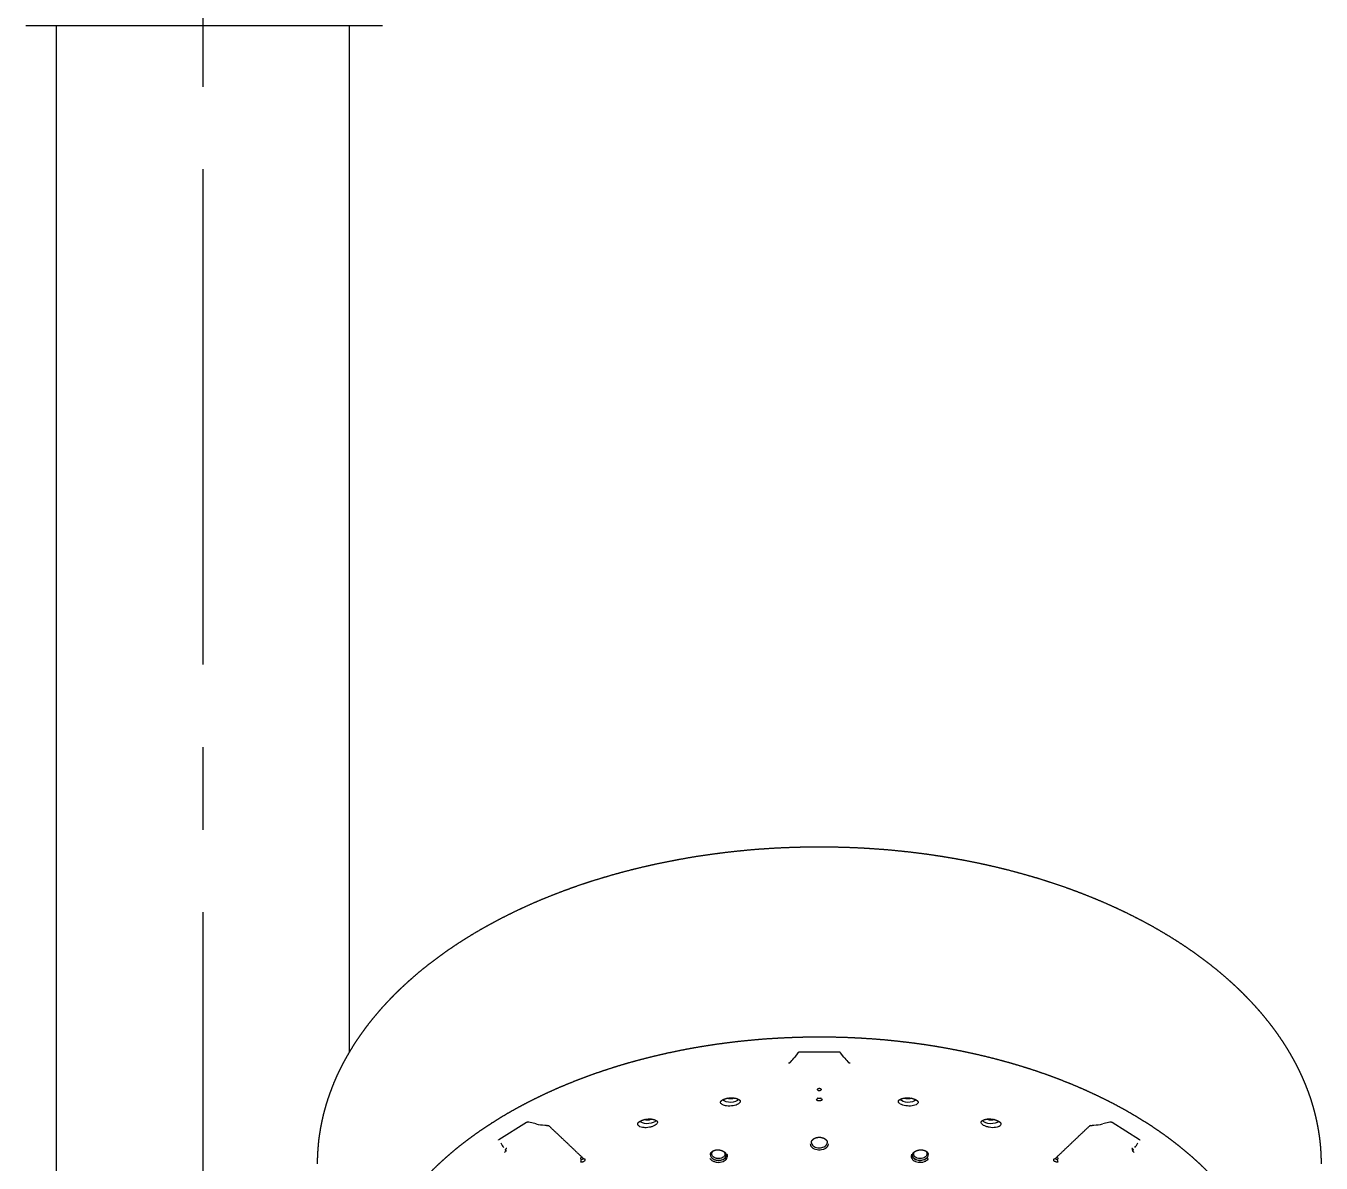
# Model space of a CAD drawing. Header units: millimetres. Extents: x 12827 to 13247, y 6457 to 7051.
# Drawn here: x 12946.35 to 12965.96, y 6718.01 to 6735.22 of the extents above; entities that cross this region are included whole.
import ezdxf

# ---------------------------------------------------------------- set-up
doc = ezdxf.new("R2010")
doc.units = ezdxf.units.MM
doc.header["$LTSCALE"] = 10
doc.linetypes.add('CENTER2', pattern=[1.125, 0.75, -0.125, 0.125, -0.125])
for name, color, linetype in [('CENTER', 1, 'CENTER2'), ('DWG', 7, 'Continuous'), ('W', 7, 'Continuous')]:
    doc.layers.add(name, color=color, linetype=linetype)

# ---------------------------------------------------------------- blocks, each defined once
blk = doc.blocks.new('A$C79601A18')
at = {"layer": 'W'}
for p, q in [((41.464, 81.821), (41.464, 81.821)), ((41.595, 81.975), (41.546, 81.911)), ((42.212, 81.985), (41.624, 81.985)), ((42.29, 81.911), (42.241, 81.975)), ((42.372, 81.821), (42.372, 81.821)), ((37.482, 80.919), (37.066, 80.66)), ((37.627, 80.9), (37.519, 80.924)), ((46.317, 80.924), (46.21, 80.9)), ((46.77, 80.66), (46.355, 80.919)), ((38.352, 80.369), (38.352, 80.369)), ((45.485, 80.369), (45.484, 80.369))]:
    blk.add_line(p, q, dxfattribs=at)
for centre, radius, start, end in [((41.039, 82.292), 0.634, 314.7383, 323.0948), ((42.797, 82.292), 0.634, 216.9052, 225.2617), ((37.822, 81.773), 0.895, 257.3862, 265.9634), ((46.014, 81.773), 0.895, 274.0366, 282.6138), ((40.332, 80.434), 0.0648, 178.316, 217.282), ((40.458, 80.427), 0.0493, 359.2994, 24.7039), ((43.378, 80.427), 0.0492, 155.298, 180.7077), ((43.504, 80.434), 0.0644, 322.5709, 1.8265), ((38.315, 80.415), 0.0194, 263.9463, 292.2718), ((45.521, 80.415), 0.0194, 247.7349, 276.0247)]:
    blk.add_arc(centre, radius, start, end, dxfattribs=at)
at = {"layer": 'W', "extrusion": (0, 0, -1)}
for centre, major_axis, ratio, start_param, end_param in [((41.45, 81.835), (-0.014, 0.0143), 0.808995, 3.141593, 4.003789), ((42.386, 81.835), (0.014, 0.0143), 0.808995, 2.279396, 3.141593), ((41.909, 81.42), (0.0157, 0.0124), 0.844244, 3.659937, 5.300659), ((41.928, 81.42), (-0.0157, 0.0124), 0.844244, 0.982526, 2.623248), ((40.572, 81.319), (-0.15, 0), 0.62163, 3.69999, 5.642134), ((40.572, 81.319), (0.0674, 0), 0.62163, 0.682998, 2.343336), ((41.871, 81.286), (0.0157, 0.0124), 0.844479, 0.518739, 2.158007), ((41.965, 81.286), (-0.0157, 0.0124), 0.844479, 4.125178, 5.764446), ((43.265, 81.319), (-0.15, 0), 0.62163, 3.782349, 5.724873), ((43.265, 81.319), (0.0674, 0), 0.62163, 0.79805, 2.457917), ((37.807, 80.897), (0.0014, 0.02), 0.372133, 2.591538, 3.141593), ((39.317, 80.996), (-0.15, 0), 0.62163, 5.497787, 5.616648), ((39.317, 80.996), (-0.15, 0), 0.62163, 3.650444, 5.497787), ((39.317, 80.996), (0.0674, 0), 0.62163, 0.557013, 2.357502), ((44.519, 80.996), (-0.15, 0), 0.62163, 3.807907, 5.773833), ((44.519, 80.996), (0.0674, 0), 0.62163, 0.784348, 2.585068), ((46.03, 80.897), (-0.0014, 0.02), 0.372133, 3.141593, 3.691648), ((37.145, 80.486), (0.0159, 0.0121), 0.837918, 0.504661, 1.973041), ((37.183, 80.513), (0.0159, 0.0121), 0.838184, 3.646668, 5.116053), ((46.649, 80.511), (-0.0023, 0.0199), 0.450694, 0.596648, 2.224113), ((46.654, 80.513), (-0.0159, 0.0121), 0.838184, 1.167133, 2.636517), ((46.691, 80.486), (-0.0159, 0.0121), 0.837918, 4.310144, 5.778524), ((38.299, 80.342), (0.0024, 0.0199), 0.448702, 0.916015, 2.555284), ((38.316, 80.378), (0.0024, 0.0199), 0.448428, 4.057407, 5.698129), ((38.365, 80.383), (0.0138, 0.0145), 0.816945, 2.118564, 3.141593), ((45.471, 80.383), (-0.0138, 0.0145), 0.816945, 3.141593, 4.164622), ((45.52, 80.378), (-0.0024, 0.0199), 0.448428, 0.585056, 2.225778), ((45.537, 80.342), (-0.0024, 0.0199), 0.448702, 3.727901, 5.36717)]:
    blk.add_ellipse(centre, major_axis=major_axis, ratio=ratio, start_param=start_param, end_param=end_param, dxfattribs=at)
at = {"layer": 'W'}
for points, degree, knots in [([(34.318, 80.296), (34.319, 80.371), (34.322, 80.447), (34.327, 80.522), (34.333, 80.598), (34.341, 80.673), (34.352, 80.749), (34.364, 80.824), (34.378, 80.899), (34.394, 80.974), (34.411, 81.048), (34.431, 81.122), (34.452, 81.197), (34.475, 81.27), (34.5, 81.344), (34.527, 81.417), (34.555, 81.49), (34.585, 81.563), (34.617, 81.635), (34.651, 81.707), (34.687, 81.778), (34.725, 81.851), (34.765, 81.923), (34.807, 81.995), (34.85, 82.066), (34.895, 82.137), (34.942, 82.207), (34.991, 82.277), (35.041, 82.346), (35.093, 82.415), (35.147, 82.483), (35.203, 82.55), (35.26, 82.617), (35.318, 82.683), (35.379, 82.749), (35.441, 82.814), (35.504, 82.878), (35.569, 82.941), (35.636, 83.004), (35.704, 83.066), (35.774, 83.127), (35.846, 83.19), (35.921, 83.251), (35.997, 83.311), (36.074, 83.371), (36.153, 83.43), (36.233, 83.488), (36.315, 83.545), (36.398, 83.601), (36.483, 83.657), (36.569, 83.711), (36.656, 83.765), (36.745, 83.818), (36.835, 83.87), (36.926, 83.92), (37.019, 83.97), (37.112, 84.019), (37.207, 84.067), (37.303, 84.114), (37.401, 84.16), (37.499, 84.205), (37.599, 84.25), (37.7, 84.293), (37.802, 84.335), (37.906, 84.376), (38.01, 84.416), (38.115, 84.455), (38.221, 84.493), (38.328, 84.53), (38.436, 84.565), (38.545, 84.6), (38.655, 84.633), (38.766, 84.666), (38.877, 84.697), (38.989, 84.727), (39.102, 84.756), (39.216, 84.784), (39.33, 84.81), (39.445, 84.836), (39.561, 84.86), (39.677, 84.883), (39.793, 84.905), (39.911, 84.926), (40.028, 84.946), (40.146, 84.964), (40.265, 84.981), (40.384, 84.997), (40.503, 85.012), (40.623, 85.026), (40.743, 85.038), (40.864, 85.05), (40.984, 85.06), (41.105, 85.068), (41.226, 85.076), (41.348, 85.082), (41.469, 85.087), (41.591, 85.091), (41.712, 85.094), (41.834, 85.095), (41.956, 85.096), (42.077, 85.095), (42.199, 85.092), (42.32, 85.089), (42.442, 85.084), (42.563, 85.079), (42.684, 85.071), (42.805, 85.063), (42.926, 85.054), (43.046, 85.043), (43.166, 85.031), (43.286, 85.018), (43.406, 85.003), (43.525, 84.988), (43.643, 84.971), (43.762, 84.953), (43.879, 84.934), (43.997, 84.914), (44.113, 84.892), (44.23, 84.87), (44.345, 84.846), (44.46, 84.821), (44.575, 84.795), (44.688, 84.767), (44.802, 84.739), (44.914, 84.709), (45.026, 84.678), (45.136, 84.647), (45.246, 84.614), (45.355, 84.579), (45.464, 84.544), (45.571, 84.508), (45.678, 84.471), (45.783, 84.432), (45.888, 84.393), (45.991, 84.352), (46.094, 84.31), (46.195, 84.268), (46.295, 84.224), (46.395, 84.179), (46.493, 84.133), (46.59, 84.087), (46.685, 84.039), (46.78, 83.99), (46.873, 83.94), (46.966, 83.89), (47.056, 83.838), (47.146, 83.785), (47.234, 83.732), (47.321, 83.678), (47.407, 83.622), (47.491, 83.566), (47.573, 83.509), (47.655, 83.451), (47.734, 83.392), (47.813, 83.332), (47.889, 83.272), (47.965, 83.211), (48.038, 83.149), (48.11, 83.086), (48.181, 83.022), (48.25, 82.958), (48.317, 82.893), (48.382, 82.827), (48.446, 82.761), (48.508, 82.694), (48.568, 82.627), (48.627, 82.559), (48.683, 82.49), (48.739, 82.42), (48.792, 82.35), (48.844, 82.279), (48.893, 82.208), (48.942, 82.136), (48.988, 82.064), (49.032, 81.991), (49.075, 81.917), (49.115, 81.844), (49.154, 81.769), (49.191, 81.694), (49.226, 81.619), (49.259, 81.543), (49.284, 81.482), (49.308, 81.421), (49.331, 81.36), (49.352, 81.299), (49.372, 81.237), (49.391, 81.175), (49.408, 81.113), (49.424, 81.051), (49.439, 80.989), (49.453, 80.926), (49.465, 80.863), (49.476, 80.801), (49.486, 80.738), (49.495, 80.675), (49.502, 80.612), (49.508, 80.549), (49.512, 80.485), (49.516, 80.422), (49.517, 80.359), (49.518, 80.296)], 1, [6.283185, 6.283185, 6.298552, 6.313919, 6.329285, 6.344652, 6.360019, 6.375385, 6.390752, 6.406119, 6.421486, 6.436852, 6.452219, 6.467586, 6.482952, 6.498319, 6.513686, 6.529052, 6.544419, 6.559786, 6.575153, 6.590519, 6.606258, 6.621997, 6.637736, 6.653475, 6.669214, 6.684952, 6.700691, 6.71643, 6.732169, 6.747908, 6.763647, 6.779386, 6.795125, 6.810863, 6.826602, 6.842341, 6.85808, 6.873819, 6.889558, 6.905297, 6.921421, 6.937546, 6.95367, 6.969795, 6.985919, 7.002044, 7.018168, 7.034293, 7.050417, 7.066542, 7.082666, 7.098791, 7.114915, 7.13104, 7.147164, 7.163289, 7.179413, 7.195538, 7.211662, 7.227787, 7.24398, 7.260173, 7.276367, 7.29256, 7.308754, 7.324947, 7.34114, 7.357334, 7.373527, 7.38972, 7.405914, 7.422107, 7.4383, 7.454494, 7.470687, 7.48688, 7.503074, 7.519267, 7.53546, 7.551654, 7.567827, 7.584001, 7.600175, 7.616349, 7.632523, 7.648696, 7.66487, 7.681044, 7.697218, 7.713392, 7.729565, 7.745739, 7.761913, 7.778087, 7.79426, 7.810434, 7.826608, 7.842782, 7.858956, 7.875129, 7.891293, 7.907456, 7.92362, 7.939783, 7.955946, 7.97211, 7.988273, 8.004436, 8.0206, 8.036763, 8.052927, 8.06909, 8.085253, 8.101417, 8.11758, 8.133744, 8.149907, 8.16607, 8.182234, 8.198397, 8.214574, 8.23075, 8.246927, 8.263104, 8.27928, 8.295457, 8.311633, 8.32781, 8.343987, 8.360163, 8.37634, 8.392516, 8.408693, 8.424869, 8.441046, 8.457223, 8.473399, 8.489576, 8.505752, 8.521929, 8.538122, 8.554316, 8.570509, 8.586702, 8.602896, 8.619089, 8.635282, 8.651476, 8.667669, 8.683862, 8.700056, 8.716249, 8.732442, 8.748636, 8.764829, 8.781022, 8.797216, 8.813409, 8.829602, 8.845796, 8.861891, 8.877986, 8.894082, 8.910177, 8.926272, 8.942368, 8.958463, 8.974558, 8.990654, 9.006749, 9.022844, 9.03894, 9.055035, 9.07113, 9.087226, 9.103321, 9.119416, 9.135512, 9.151607, 9.167702, 9.180556, 9.19341, 9.206264, 9.219117, 9.231971, 9.244825, 9.257679, 9.270533, 9.283386, 9.29624, 9.309094, 9.321948, 9.334801, 9.347655, 9.360509, 9.373363, 9.386217, 9.39907, 9.411924, 9.424778, 9.424778]), ([(35.018, 77.944), (35.019, 78.013), (35.022, 78.081), (35.026, 78.15), (35.032, 78.219), (35.04, 78.287), (35.05, 78.355), (35.062, 78.424), (35.075, 78.492), (35.09, 78.56), (35.107, 78.628), (35.126, 78.695), (35.146, 78.763), (35.168, 78.83), (35.192, 78.897), (35.218, 78.964), (35.245, 79.031), (35.274, 79.097), (35.305, 79.163), (35.338, 79.229), (35.372, 79.295), (35.408, 79.359), (35.445, 79.424), (35.485, 79.488), (35.525, 79.551), (35.568, 79.614), (35.612, 79.677), (35.657, 79.74), (35.705, 79.801), (35.754, 79.863), (35.804, 79.924), (35.856, 79.984), (35.91, 80.044), (35.965, 80.104), (36.022, 80.163), (36.08, 80.221), (36.14, 80.279), (36.201, 80.336), (36.264, 80.392), (36.328, 80.448), (36.394, 80.504), (36.46, 80.558), (36.529, 80.612), (36.598, 80.665), (36.669, 80.717), (36.741, 80.769), (36.815, 80.819), (36.89, 80.87), (36.966, 80.919), (37.043, 80.968), (37.122, 81.016), (37.202, 81.063), (37.283, 81.109), (37.365, 81.155), (37.449, 81.199), (37.533, 81.243), (37.619, 81.286), (37.706, 81.328), (37.794, 81.37), (37.883, 81.41), (37.973, 81.45), (38.064, 81.488), (38.156, 81.526), (38.249, 81.563), (38.343, 81.599), (38.437, 81.634), (38.533, 81.668), (38.63, 81.701), (38.727, 81.733), (38.825, 81.764), (38.924, 81.795), (39.024, 81.824), (39.125, 81.852), (39.226, 81.879), (39.328, 81.905), (39.43, 81.93), (39.534, 81.955), (39.637, 81.978), (39.742, 82), (39.847, 82.021), (39.952, 82.041), (40.058, 82.06), (40.165, 82.078), (40.272, 82.095), (40.379, 82.111), (40.487, 82.125), (40.595, 82.139), (40.704, 82.152), (40.812, 82.163), (40.922, 82.173), (41.031, 82.183), (41.14, 82.191), (41.25, 82.198), (41.36, 82.204), (41.47, 82.209), (41.58, 82.213), (41.691, 82.216), (41.801, 82.218), (41.911, 82.218), (42.022, 82.218), (42.132, 82.216), (42.243, 82.214), (42.353, 82.21), (42.463, 82.205), (42.573, 82.199), (42.683, 82.192), (42.792, 82.184), (42.902, 82.175), (43.011, 82.164), (43.12, 82.153), (43.228, 82.14), (43.336, 82.127), (43.444, 82.112), (43.552, 82.097), (43.659, 82.08), (43.765, 82.062), (43.871, 82.043), (43.977, 82.023), (44.082, 82.002), (44.187, 81.98), (44.291, 81.957), (44.394, 81.933), (44.497, 81.908), (44.599, 81.882), (44.7, 81.855), (44.801, 81.827), (44.901, 81.798), (45, 81.768), (45.098, 81.737), (45.196, 81.705), (45.292, 81.672), (45.388, 81.638), (45.483, 81.603), (45.577, 81.567), (45.67, 81.53), (45.762, 81.493), (45.853, 81.454), (45.943, 81.415), (46.032, 81.374), (46.12, 81.333), (46.207, 81.291), (46.293, 81.248), (46.378, 81.205), (46.461, 81.16), (46.544, 81.115), (46.625, 81.068), (46.705, 81.021), (46.784, 80.973), (46.861, 80.925), (46.938, 80.876), (47.013, 80.826), (47.086, 80.775), (47.159, 80.723), (47.23, 80.671), (47.299, 80.618), (47.367, 80.565), (47.434, 80.51), (47.5, 80.455), (47.564, 80.4), (47.626, 80.344), (47.688, 80.287), (47.747, 80.23), (47.805, 80.172), (47.862, 80.113), (47.917, 80.054), (47.971, 79.995), (48.023, 79.935), (48.074, 79.874), (48.123, 79.813), (48.17, 79.751), (48.216, 79.689), (48.26, 79.627), (48.303, 79.564), (48.343, 79.501), (48.383, 79.437), (48.42, 79.373), (48.456, 79.309), (48.491, 79.244), (48.523, 79.179), (48.554, 79.114), (48.583, 79.048), (48.606, 78.994), (48.628, 78.94), (48.648, 78.886), (48.668, 78.831), (48.686, 78.776), (48.703, 78.721), (48.719, 78.666), (48.733, 78.611), (48.747, 78.556), (48.759, 78.501), (48.77, 78.445), (48.78, 78.39), (48.789, 78.334), (48.797, 78.279), (48.803, 78.223), (48.809, 78.167), (48.813, 78.112), (48.816, 78.056), (48.818, 78), (48.818, 77.944)], 1, [6.283185, 6.283185, 6.299334, 6.315483, 6.331633, 6.347782, 6.363931, 6.38008, 6.396229, 6.412378, 6.428527, 6.444676, 6.460825, 6.476974, 6.493123, 6.509272, 6.525421, 6.541571, 6.55772, 6.573869, 6.590018, 6.606167, 6.622217, 6.638267, 6.654317, 6.670367, 6.686417, 6.702467, 6.718517, 6.734567, 6.750617, 6.766667, 6.782716, 6.798766, 6.814816, 6.830866, 6.846916, 6.862966, 6.879016, 6.895066, 6.911116, 6.927166, 6.943135, 6.959103, 6.975071, 6.99104, 7.007008, 7.022977, 7.038945, 7.054914, 7.070882, 7.08685, 7.102819, 7.118787, 7.134756, 7.150724, 7.166693, 7.182661, 7.198629, 7.214598, 7.230566, 7.246535, 7.262493, 7.27845, 7.294408, 7.310366, 7.326324, 7.342282, 7.35824, 7.374198, 7.390156, 7.406113, 7.422071, 7.438029, 7.453987, 7.469945, 7.485903, 7.501861, 7.517818, 7.533776, 7.549734, 7.565692, 7.581655, 7.597617, 7.61358, 7.629543, 7.645505, 7.661468, 7.67743, 7.693393, 7.709356, 7.725318, 7.741281, 7.757244, 7.773206, 7.789169, 7.805131, 7.821094, 7.837057, 7.853019, 7.868982, 7.884945, 7.900909, 7.916874, 7.932839, 7.948803, 7.964768, 7.980733, 7.996698, 8.012662, 8.028627, 8.044592, 8.060557, 8.076521, 8.092486, 8.108451, 8.124415, 8.14038, 8.156345, 8.17231, 8.188274, 8.204239, 8.220201, 8.236162, 8.252124, 8.268086, 8.284048, 8.300009, 8.315971, 8.331933, 8.347894, 8.363856, 8.379818, 8.395779, 8.411741, 8.427703, 8.443664, 8.459626, 8.475588, 8.49155, 8.507511, 8.523473, 8.539431, 8.555388, 8.571346, 8.587303, 8.603261, 8.619219, 8.635176, 8.651134, 8.667091, 8.683049, 8.699007, 8.714964, 8.730922, 8.746879, 8.762837, 8.778795, 8.794752, 8.81071, 8.826667, 8.842625, 8.858602, 8.874578, 8.890554, 8.906531, 8.922507, 8.938484, 8.95446, 8.970437, 8.986413, 9.00239, 9.018366, 9.034343, 9.050319, 9.066295, 9.082272, 9.098248, 9.114225, 9.130201, 9.146178, 9.162154, 9.175285, 9.188417, 9.201548, 9.214679, 9.22781, 9.240941, 9.254073, 9.267204, 9.280335, 9.293466, 9.306597, 9.319728, 9.33286, 9.345991, 9.359122, 9.372253, 9.385384, 9.398516, 9.411647, 9.424778, 9.424778]), ([(41.89, 81.416), (41.891, 81.414), (41.893, 81.413), (41.895, 81.411), (41.897, 81.41), (41.9, 81.408), (41.903, 81.407), (41.906, 81.406), (41.909, 81.406), (41.912, 81.405), (41.915, 81.405), (41.919, 81.405), (41.922, 81.405), (41.925, 81.405), (41.928, 81.406), (41.931, 81.407), (41.934, 81.407), (41.937, 81.409), (41.939, 81.41), (41.942, 81.411), (41.944, 81.413), (41.945, 81.415), (41.946, 81.415), (41.946, 81.416), (41.946, 81.416)], 3, [0, 0, 0, 0, 0.138748, 0.138748, 0.138748, 0.278501, 0.278501, 0.278501, 0.416826, 0.416826, 0.416826, 0.552754, 0.552754, 0.552754, 0.687178, 0.687178, 0.687178, 0.821596, 0.821596, 0.821596, 0.957448, 0.957448, 0.957448, 1, 1, 1, 1]), ([(41.928, 81.438), (41.927, 81.438), (41.927, 81.438), (41.927, 81.438), (41.927, 81.437), (41.926, 81.437), (41.925, 81.437), (41.924, 81.436), (41.924, 81.436), (41.923, 81.436), (41.922, 81.436), (41.921, 81.435), (41.919, 81.435), (41.918, 81.435), (41.917, 81.435), (41.916, 81.435), (41.915, 81.435), (41.914, 81.436), (41.913, 81.436), (41.912, 81.436), (41.911, 81.437), (41.91, 81.437), (41.91, 81.437), (41.909, 81.438), (41.909, 81.438)], 3, [0, 0, 0, 0, 0.042937, 0.042937, 0.042937, 0.179525, 0.179525, 0.179525, 0.313876, 0.313876, 0.313876, 0.447601, 0.447601, 0.447601, 0.582618, 0.582618, 0.582618, 0.720355, 0.720355, 0.720355, 0.860269, 0.860269, 0.860269, 1, 1, 1, 1]), ([(40.721, 81.24), (40.721, 81.234), (40.719, 81.228), (40.714, 81.222), (40.709, 81.215), (40.702, 81.208), (40.692, 81.202), (40.682, 81.196), (40.67, 81.19), (40.656, 81.185), (40.643, 81.181), (40.627, 81.177), (40.612, 81.174), (40.596, 81.171), (40.579, 81.17), (40.562, 81.169), (40.546, 81.169), (40.529, 81.17), (40.514, 81.172), (40.503, 81.173), (40.493, 81.175), (40.484, 81.178), (40.47, 81.181), (40.458, 81.186), (40.448, 81.192), (40.438, 81.198), (40.431, 81.204), (40.427, 81.211), (40.423, 81.217), (40.421, 81.224), (40.422, 81.23)], 3, [0.2169986, 0.2169986, 0.2169986, 0.2169986, 0.2612426, 0.2612426, 0.2612426, 0.3140099, 0.3140099, 0.3140099, 0.3659341, 0.3659341, 0.3659341, 0.4178111, 0.4178111, 0.4178111, 0.4702253, 0.4702253, 0.4702253, 0.5226654, 0.5226654, 0.5226654, 0.558415, 0.558415, 0.558415, 0.6139647, 0.6139647, 0.6139647, 0.6694625, 0.6694625, 0.6694625, 0.7165812, 0.7165812, 0.7165812, 0.7165812]), ([(40.423, 81.23), (40.424, 81.234), (40.425, 81.239), (40.429, 81.244), (40.432, 81.248), (40.436, 81.252), (40.44, 81.255), (40.445, 81.259), (40.451, 81.263), (40.458, 81.267), (40.465, 81.27), (40.473, 81.274), (40.482, 81.277), (40.491, 81.28), (40.501, 81.283), (40.51, 81.286), (40.519, 81.288), (40.529, 81.29), (40.539, 81.291), (40.548, 81.292), (40.56, 81.293), (40.572, 81.294), (40.583, 81.294), (40.595, 81.294), (40.607, 81.294), (40.619, 81.293), (40.631, 81.291), (40.642, 81.29), (40.651, 81.288), (40.659, 81.286), (40.667, 81.284), (40.674, 81.281), (40.681, 81.279), (40.688, 81.275), (40.695, 81.272), (40.7, 81.268), (40.705, 81.265), (40.709, 81.261), (40.713, 81.257), (40.716, 81.254), (40.718, 81.25), (40.719, 81.247), (40.72, 81.243), (40.72, 81.24)], 1, [0, 0, 0.087424, 0.174847, 0.262271, 0.314421, 0.366571, 0.418721, 0.47021, 0.5217, 0.573189, 0.624679, 0.681731, 0.738783, 0.795835, 0.852887, 0.902302, 0.951717, 1.001132, 1.050547, 1.099963, 1.158578, 1.217194, 1.275809, 1.334425, 1.396938, 1.459452, 1.521966, 1.58448, 1.634086, 1.683692, 1.733298, 1.782905, 1.832511, 1.888886, 1.945261, 2.001636, 2.058011, 2.117535, 2.17706, 2.236585, 2.296109, 2.363456, 2.430802, 2.498149, 2.498149]), ([(41.871, 81.268), (41.873, 81.266), (41.876, 81.263), (41.879, 81.261), (41.883, 81.259), (41.887, 81.258), (41.892, 81.256), (41.897, 81.255), (41.902, 81.254), (41.908, 81.254), (41.913, 81.253), (41.919, 81.253), (41.925, 81.253), (41.93, 81.254), (41.935, 81.254), (41.94, 81.255), (41.945, 81.257), (41.95, 81.258), (41.954, 81.26), (41.957, 81.262), (41.961, 81.264), (41.963, 81.266), (41.964, 81.267), (41.965, 81.267), (41.965, 81.268)], 3, [0, 0, 0, 0, 0.13985, 0.13985, 0.13985, 0.279812, 0.279812, 0.279812, 0.417513, 0.417513, 0.417513, 0.55242, 0.55242, 0.55242, 0.686028, 0.686028, 0.686028, 0.820334, 0.820334, 0.820334, 0.956988, 0.956988, 0.956988, 1, 1, 1, 1]), ([(41.946, 81.29), (41.946, 81.29), (41.946, 81.29), (41.945, 81.289), (41.944, 81.288), (41.942, 81.287), (41.939, 81.286), (41.937, 81.286), (41.934, 81.285), (41.931, 81.285), (41.928, 81.284), (41.925, 81.284), (41.922, 81.284), (41.919, 81.283), (41.915, 81.283), (41.912, 81.284), (41.909, 81.284), (41.905, 81.284), (41.903, 81.285), (41.9, 81.286), (41.897, 81.286), (41.895, 81.287), (41.893, 81.288), (41.891, 81.289), (41.89, 81.29)], 3, [0, 0, 0, 0, 0.043761, 0.043761, 0.043761, 0.181862, 0.181862, 0.181862, 0.316052, 0.316052, 0.316052, 0.448285, 0.448285, 0.448285, 0.581388, 0.581388, 0.581388, 0.717934, 0.717934, 0.717934, 0.858229, 0.858229, 0.858229, 1, 1, 1, 1]), ([(43.415, 81.23), (43.415, 81.226), (43.414, 81.222), (43.413, 81.218), (43.41, 81.21), (43.405, 81.203), (43.396, 81.197), (43.388, 81.191), (43.378, 81.186), (43.365, 81.182), (43.353, 81.177), (43.339, 81.174), (43.324, 81.172), (43.309, 81.17), (43.292, 81.169), (43.276, 81.169), (43.26, 81.17), (43.243, 81.171), (43.227, 81.174), (43.211, 81.176), (43.195, 81.18), (43.182, 81.185), (43.168, 81.189), (43.155, 81.195), (43.145, 81.201), (43.139, 81.206), (43.133, 81.21), (43.128, 81.215), (43.121, 81.222), (43.117, 81.23), (43.115, 81.237), (43.115, 81.238), (43.115, 81.239), (43.115, 81.24)], 3, [0.1220303, 0.1220303, 0.1220303, 0.1220303, 0.1520651, 0.1520651, 0.1520651, 0.2072161, 0.2072161, 0.2072161, 0.2612426, 0.2612426, 0.2612426, 0.3140099, 0.3140099, 0.3140099, 0.3659341, 0.3659341, 0.3659341, 0.4178111, 0.4178111, 0.4178111, 0.4702253, 0.4702253, 0.4702253, 0.5226654, 0.5226654, 0.5226654, 0.558415, 0.558415, 0.558415, 0.6139647, 0.6139647, 0.6139647, 0.6210661, 0.6210661, 0.6210661, 0.6210661]), ([(43.116, 81.24), (43.117, 81.244), (43.118, 81.249), (43.121, 81.254), (43.124, 81.258), (43.128, 81.262), (43.133, 81.266), (43.138, 81.27), (43.143, 81.273), (43.15, 81.276), (43.157, 81.279), (43.164, 81.282), (43.171, 81.284), (43.179, 81.286), (43.186, 81.288), (43.194, 81.29), (43.203, 81.291), (43.213, 81.292), (43.224, 81.293), (43.235, 81.294), (43.246, 81.294), (43.257, 81.294), (43.267, 81.294), (43.277, 81.293), (43.287, 81.292), (43.297, 81.291), (43.307, 81.29), (43.316, 81.288), (43.325, 81.286), (43.334, 81.284), (43.343, 81.281), (43.353, 81.278), (43.362, 81.274), (43.371, 81.27), (43.379, 81.266), (43.385, 81.263), (43.391, 81.259), (43.396, 81.256), (43.4, 81.252), (43.404, 81.249), (43.407, 81.245), (43.409, 81.242), (43.411, 81.238), (43.412, 81.236), (43.413, 81.233), (43.413, 81.23)], 1, [0, 0, 0.087986, 0.175973, 0.263959, 0.329128, 0.394297, 0.459466, 0.513805, 0.568145, 0.622484, 0.676824, 0.731163, 0.777531, 0.823899, 0.870268, 0.916636, 0.963004, 1.019751, 1.076498, 1.133245, 1.189992, 1.240761, 1.29153, 1.3423, 1.393069, 1.443838, 1.492934, 1.54203, 1.591127, 1.640223, 1.689319, 1.74876, 1.808201, 1.867642, 1.927084, 1.975798, 2.024512, 2.073226, 2.12194, 2.170654, 2.224122, 2.27759, 2.331058, 2.384526, 2.442254, 2.499982, 2.499982]), ([(37.805, 80.877), (37.81, 80.877), (37.814, 80.876), (37.817, 80.875), (37.819, 80.874), (37.821, 80.873), (37.821, 80.873), (37.821, 80.873)], 1, [0.000002, 0.000002, 0.0267245, 0.0534491, 0.0787302, 0.1040113, 0.1265107, 0.14901, 0.1581528, 0.1581528]), ([(39.167, 80.9), (39.168, 80.904), (39.169, 80.909), (39.173, 80.914), (39.176, 80.918), (39.179, 80.922), (39.184, 80.927), (39.189, 80.931), (39.195, 80.935), (39.202, 80.94), (39.209, 80.944), (39.217, 80.948), (39.226, 80.952), (39.234, 80.955), (39.242, 80.958), (39.251, 80.961), (39.259, 80.964), (39.268, 80.966), (39.279, 80.968), (39.291, 80.97), (39.302, 80.972), (39.314, 80.973), (39.324, 80.974), (39.334, 80.975), (39.344, 80.975), (39.354, 80.975), (39.363, 80.974), (39.372, 80.974), (39.381, 80.973), (39.39, 80.971), (39.398, 80.97), (39.406, 80.968), (39.415, 80.966), (39.423, 80.963), (39.431, 80.96), (39.437, 80.956), (39.444, 80.953), (39.45, 80.949), (39.455, 80.945), (39.459, 80.941), (39.461, 80.938), (39.463, 80.935), (39.465, 80.932), (39.466, 80.929), (39.466, 80.927), (39.466, 80.924)], 1, [0, 0, 0.07849, 0.15698, 0.23547, 0.288603, 0.341736, 0.394869, 0.448002, 0.501135, 0.557177, 0.61322, 0.669262, 0.725305, 0.772911, 0.820517, 0.868123, 0.915729, 0.963335, 1.021268, 1.079201, 1.137134, 1.195067, 1.245554, 1.296041, 1.346529, 1.397016, 1.447503, 1.496257, 1.545011, 1.593766, 1.64252, 1.691274, 1.749593, 1.807911, 1.86623, 1.924548, 1.987442, 2.050336, 2.11323, 2.176123, 2.228866, 2.281608, 2.33435, 2.387092, 2.439834, 2.490065, 2.490065]), ([(39.467, 80.924), (39.467, 80.924), (39.467, 80.923), (39.467, 80.923), (39.466, 80.915), (39.462, 80.908), (39.456, 80.9), (39.45, 80.893), (39.441, 80.885), (39.431, 80.879), (39.42, 80.872), (39.407, 80.866), (39.393, 80.86), (39.379, 80.855), (39.363, 80.851), (39.346, 80.848), (39.33, 80.845), (39.313, 80.843), (39.297, 80.842), (39.286, 80.842), (39.275, 80.842), (39.264, 80.843), (39.248, 80.844), (39.233, 80.847), (39.22, 80.851), (39.207, 80.855), (39.195, 80.86), (39.187, 80.866), (39.178, 80.872), (39.172, 80.879), (39.169, 80.886), (39.167, 80.89), (39.167, 80.895), (39.167, 80.9)], 3, [0.2577901, 0.2577901, 0.2577901, 0.2577901, 0.2612426, 0.2612426, 0.2612426, 0.3140099, 0.3140099, 0.3140099, 0.3659341, 0.3659341, 0.3659341, 0.4178111, 0.4178111, 0.4178111, 0.4702253, 0.4702253, 0.4702253, 0.5226654, 0.5226654, 0.5226654, 0.558415, 0.558415, 0.558415, 0.6139647, 0.6139647, 0.6139647, 0.6694625, 0.6694625, 0.6694625, 0.7241526, 0.7241526, 0.7241526, 0.757988, 0.757988, 0.757988, 0.757988]), ([(44.37, 80.924), (44.37, 80.928), (44.372, 80.932), (44.374, 80.937), (44.377, 80.94), (44.381, 80.944), (44.385, 80.948), (44.39, 80.951), (44.396, 80.955), (44.402, 80.958), (44.408, 80.961), (44.416, 80.964), (44.423, 80.966), (44.431, 80.968), (44.439, 80.97), (44.448, 80.972), (44.457, 80.973), (44.466, 80.974), (44.475, 80.975), (44.484, 80.975), (44.493, 80.975), (44.503, 80.975), (44.514, 80.974), (44.526, 80.973), (44.538, 80.972), (44.549, 80.97), (44.559, 80.968), (44.569, 80.966), (44.579, 80.963), (44.588, 80.96), (44.597, 80.957), (44.607, 80.954), (44.616, 80.949), (44.625, 80.945), (44.633, 80.941), (44.641, 80.936), (44.647, 80.931), (44.653, 80.926), (44.658, 80.922), (44.661, 80.918), (44.664, 80.914), (44.666, 80.911), (44.667, 80.908), (44.668, 80.905), (44.669, 80.903), (44.669, 80.9)], 1, [0, 0, 0.082335, 0.16467, 0.247005, 0.307117, 0.36723, 0.427342, 0.482043, 0.536744, 0.591445, 0.646147, 0.700848, 0.752688, 0.804528, 0.856368, 0.908209, 0.960049, 1.007506, 1.054962, 1.102419, 1.149875, 1.197332, 1.25605, 1.314768, 1.373487, 1.432205, 1.483426, 1.534647, 1.585868, 1.637088, 1.688309, 1.747742, 1.807175, 1.866608, 1.926041, 1.984873, 2.043705, 2.102537, 2.161369, 2.207649, 2.253928, 2.300208, 2.346488, 2.392768, 2.442554, 2.492339, 2.492339]), ([(44.669, 80.9), (44.67, 80.898), (44.669, 80.896), (44.669, 80.893), (44.669, 80.893), (44.669, 80.893), (44.669, 80.893), (44.668, 80.885), (44.663, 80.878), (44.656, 80.871), (44.65, 80.865), (44.64, 80.859), (44.628, 80.855), (44.617, 80.85), (44.603, 80.847), (44.588, 80.845), (44.573, 80.843), (44.557, 80.842), (44.541, 80.842), (44.525, 80.843), (44.508, 80.845), (44.492, 80.848), (44.476, 80.85), (44.46, 80.855), (44.445, 80.86), (44.431, 80.865), (44.418, 80.871), (44.407, 80.878), (44.396, 80.884), (44.387, 80.892), (44.381, 80.899), (44.376, 80.905), (44.373, 80.91), (44.371, 80.915), (44.37, 80.918), (44.37, 80.921), (44.37, 80.924)], 3, [0.079971, 0.079971, 0.079971, 0.079971, 0.0961094, 0.0961094, 0.0961094, 0.0964277, 0.0964277, 0.0964277, 0.1520651, 0.1520651, 0.1520651, 0.2072161, 0.2072161, 0.2072161, 0.2612426, 0.2612426, 0.2612426, 0.3140099, 0.3140099, 0.3140099, 0.3659341, 0.3659341, 0.3659341, 0.4178111, 0.4178111, 0.4178111, 0.4702253, 0.4702253, 0.4702253, 0.5226654, 0.5226654, 0.5226654, 0.558415, 0.558415, 0.558415, 0.5797065, 0.5797065, 0.5797065, 0.5797065]), ([(46.015, 80.873), (46.015, 80.873), (46.016, 80.873), (46.017, 80.874), (46.019, 80.875), (46.022, 80.876), (46.025, 80.876), (46.028, 80.877), (46.031, 80.877)], 1, [0.0001795, 0.0001795, 0.0200164, 0.0398534, 0.0588045, 0.0777557, 0.0988476, 0.1199396, 0.1392669, 0.1585942, 0.1585942]), ([(37.066, 80.66), (37.064, 80.659), (37.063, 80.658), (37.062, 80.658), (37.062, 80.657), (37.061, 80.656), (37.061, 80.656), (37.061, 80.655), (37.061, 80.655)], 1, [5.4977871, 5.4977871, 5.576327, 5.6548668, 5.7334066, 5.8119464, 5.8904862, 5.969026, 6.1261057, 6.1617873, 6.1617873]), ([(41.798, 80.62), (41.799, 80.626), (41.8, 80.633), (41.803, 80.64), (41.806, 80.646), (41.811, 80.652), (41.816, 80.658), (41.822, 80.664), (41.828, 80.67), (41.835, 80.675), (41.843, 80.679), (41.851, 80.683), (41.859, 80.687), (41.868, 80.69), (41.877, 80.693), (41.887, 80.695), (41.897, 80.697), (41.906, 80.697), (41.916, 80.698), (41.925, 80.698), (41.935, 80.697), (41.944, 80.696), (41.952, 80.694), (41.96, 80.692), (41.969, 80.69), (41.977, 80.687), (41.985, 80.684), (41.992, 80.68), (41.999, 80.676), (42.006, 80.671), (42.012, 80.666), (42.018, 80.661), (42.023, 80.655), (42.028, 80.65), (42.031, 80.644), (42.034, 80.638), (42.036, 80.632), (42.038, 80.626), (42.038, 80.62)], 1, [0, 0, 0.058294, 0.116589, 0.174883, 0.233178, 0.287893, 0.342609, 0.397324, 0.452039, 0.502733, 0.553426, 0.604119, 0.654813, 0.705534, 0.756255, 0.806976, 0.857698, 0.905147, 0.952596, 1.000045, 1.047494, 1.09184, 1.136186, 1.180532, 1.224879, 1.271614, 1.31835, 1.365086, 1.411822, 1.46199, 1.512159, 1.562328, 1.612497, 1.663407, 1.714318, 1.765229, 1.81614, 1.872862, 1.929585, 1.929585]), ([(46.776, 80.655), (46.776, 80.655), (46.775, 80.656), (46.775, 80.657), (46.774, 80.658), (46.773, 80.658), (46.772, 80.659), (46.77, 80.66)], 1, [3.2629907, 3.2629907, 3.2986723, 3.4557519, 3.6128316, 3.6913714, 3.7699112, 3.848451, 3.9269908, 3.9269908]), ([(37.164, 80.509), (37.165, 80.507), (37.167, 80.506), (37.169, 80.504), (37.171, 80.503), (37.174, 80.501), (37.177, 80.501), (37.177, 80.5), (37.178, 80.5), (37.179, 80.5)], 3, [0, 0, 0, 0, 0.437072, 0.437072, 0.437072, 0.873068, 0.873068, 0.873068, 1, 1, 1, 1]), ([(37.179, 80.486), (37.178, 80.486), (37.177, 80.486), (37.177, 80.486), (37.174, 80.486), (37.171, 80.486), (37.169, 80.487), (37.167, 80.488), (37.165, 80.489), (37.164, 80.49)], 3, [0, 0, 0, 0, 0.127259, 0.127259, 0.127259, 0.564367, 0.564367, 0.564367, 1, 1, 1, 1]), ([(37.185, 80.528), (37.184, 80.528), (37.184, 80.528), (37.184, 80.528), (37.183, 80.528), (37.182, 80.529), (37.181, 80.529), (37.18, 80.529), (37.18, 80.53), (37.179, 80.53)], 3, [0, 0, 0, 0, 0.126994, 0.126994, 0.126994, 0.56339, 0.56339, 0.56339, 1, 1, 1, 1]), ([(40.262, 80.375), (40.264, 80.373), (40.266, 80.37), (40.268, 80.368), (40.276, 80.358), (40.287, 80.35), (40.299, 80.342), (40.311, 80.335), (40.325, 80.329), (40.34, 80.325), (40.35, 80.322), (40.36, 80.32), (40.369, 80.319), (40.385, 80.317), (40.401, 80.317), (40.416, 80.319), (40.431, 80.321), (40.446, 80.325), (40.46, 80.33), (40.473, 80.335), (40.485, 80.342), (40.495, 80.35), (40.505, 80.358), (40.513, 80.368), (40.518, 80.378), (40.523, 80.388), (40.526, 80.399), (40.527, 80.41), (40.527, 80.42), (40.525, 80.431), (40.52, 80.441)], 3, [0, 0, 0, 0, 0.026905, 0.026905, 0.026905, 0.141276, 0.141276, 0.141276, 0.255473, 0.255473, 0.255473, 0.326777, 0.326777, 0.326777, 0.439406, 0.439406, 0.439406, 0.552051, 0.552051, 0.552051, 0.664531, 0.664531, 0.664531, 0.777183, 0.777183, 0.777183, 0.890347, 0.890347, 0.890347, 1, 1, 1, 1]), ([(40.268, 80.436), (40.269, 80.443), (40.271, 80.45), (40.274, 80.457), (40.278, 80.464), (40.282, 80.469), (40.287, 80.474), (40.292, 80.479), (40.297, 80.483), (40.304, 80.488), (40.311, 80.492), (40.319, 80.496), (40.328, 80.499), (40.337, 80.502), (40.345, 80.504), (40.354, 80.506), (40.362, 80.507), (40.371, 80.507), (40.38, 80.507), (40.389, 80.507), (40.398, 80.506), (40.407, 80.505), (40.417, 80.504), (40.426, 80.501), (40.435, 80.499), (40.444, 80.496), (40.452, 80.492), (40.461, 80.488), (40.469, 80.483), (40.476, 80.478), (40.482, 80.473), (40.488, 80.468), (40.493, 80.463), (40.497, 80.457), (40.5, 80.452), (40.503, 80.448)], 1, [0, 0, 0.061912, 0.123824, 0.185736, 0.247648, 0.295022, 0.342396, 0.38977, 0.437143, 0.484517, 0.535613, 0.586709, 0.637805, 0.688902, 0.734249, 0.779596, 0.824943, 0.87029, 0.914838, 0.959387, 1.003936, 1.048484, 1.097081, 1.145679, 1.194276, 1.242873, 1.294179, 1.345486, 1.396792, 1.448098, 1.497574, 1.547049, 1.596525, 1.646001, 1.687099, 1.728198, 1.728198]), ([(40.354, 80.38), (40.348, 80.381), (40.343, 80.383), (40.337, 80.386), (40.328, 80.39), (40.319, 80.396), (40.312, 80.402), (40.312, 80.402), (40.312, 80.402), (40.312, 80.402), (40.304, 80.408), (40.299, 80.415), (40.295, 80.423), (40.291, 80.43), (40.288, 80.438), (40.288, 80.446), (40.288, 80.454), (40.29, 80.462), (40.293, 80.469), (40.297, 80.476), (40.302, 80.483), (40.309, 80.489), (40.311, 80.491), (40.312, 80.492), (40.314, 80.494)], 3, [0, 0, 0, 0, 0.030057, 0.030057, 0.030057, 0.084154, 0.084154, 0.084154, 0.0842211, 0.0842211, 0.0842211, 0.1383553, 0.1383553, 0.1383553, 0.1922801, 0.1922801, 0.1922801, 0.2459117, 0.2459117, 0.2459117, 0.299293, 0.299293, 0.299293, 0.3132531, 0.3132531, 0.3132531, 0.3132531]), ([(40.468, 80.483), (40.469, 80.482), (40.47, 80.481), (40.471, 80.481), (40.477, 80.474), (40.482, 80.466), (40.485, 80.459), (40.488, 80.451), (40.489, 80.443), (40.488, 80.435), (40.487, 80.427), (40.484, 80.42), (40.479, 80.413), (40.475, 80.406), (40.469, 80.399), (40.461, 80.394), (40.453, 80.389), (40.444, 80.384), (40.434, 80.381), (40.424, 80.378), (40.413, 80.375), (40.402, 80.375), (40.391, 80.374), (40.38, 80.375), (40.369, 80.376), (40.364, 80.377), (40.359, 80.378), (40.354, 80.38)], 3, [0.5935789, 0.5935789, 0.5935789, 0.5935789, 0.6012098, 0.6012098, 0.6012098, 0.6552978, 0.6552978, 0.6552978, 0.7091384, 0.7091384, 0.7091384, 0.7626814, 0.7626814, 0.7626814, 0.8160066, 0.8160066, 0.8160066, 0.8692886, 0.8692886, 0.8692886, 0.9227228, 0.9227228, 0.9227228, 0.9764388, 0.9764388, 0.9764388, 1, 1, 1, 1]), ([(41.779, 80.597), (41.779, 80.597), (41.779, 80.596), (41.779, 80.596), (41.78, 80.585), (41.784, 80.574), (41.791, 80.564), (41.795, 80.558), (41.8, 80.551), (41.806, 80.546), (41.816, 80.537), (41.827, 80.529), (41.84, 80.523), (41.853, 80.517), (41.868, 80.512), (41.883, 80.51), (41.898, 80.507), (41.915, 80.506), (41.93, 80.507), (41.946, 80.508), (41.961, 80.511), (41.975, 80.515), (41.99, 80.52), (42.003, 80.526), (42.014, 80.533), (42.026, 80.541), (42.035, 80.55), (42.042, 80.56), (42.05, 80.57), (42.055, 80.58), (42.057, 80.591), (42.057, 80.593), (42.058, 80.595), (42.058, 80.597)], 3, [0, 0, 0, 0, 0.002995, 0.002995, 0.002995, 0.117355, 0.117355, 0.117355, 0.18923, 0.18923, 0.18923, 0.302449, 0.302449, 0.302449, 0.415702, 0.415702, 0.415702, 0.528532, 0.528532, 0.528532, 0.641036, 0.641036, 0.641036, 0.753626, 0.753626, 0.753626, 0.866671, 0.866671, 0.866671, 0.98034, 0.98034, 0.98034, 1, 1, 1, 1]), ([(41.799, 80.612), (41.799, 80.61), (41.799, 80.607), (41.8, 80.604), (41.803, 80.595), (41.807, 80.586), (41.814, 80.578), (41.82, 80.57), (41.829, 80.563), (41.838, 80.557), (41.839, 80.557), (41.839, 80.557), (41.84, 80.556), (41.85, 80.55), (41.862, 80.545), (41.874, 80.542), (41.887, 80.539), (41.9, 80.537), (41.914, 80.536), (41.927, 80.536), (41.941, 80.537), (41.954, 80.54), (41.966, 80.543), (41.979, 80.547), (41.989, 80.552), (42, 80.558), (42.01, 80.565), (42.017, 80.572), (42.025, 80.58), (42.03, 80.589), (42.034, 80.598), (42.036, 80.602), (42.037, 80.607), (42.038, 80.612)], 3, [0, 0, 0, 0, 0.032837, 0.032837, 0.032837, 0.147109, 0.147109, 0.147109, 0.254528, 0.254528, 0.254528, 0.261056, 0.261056, 0.261056, 0.374711, 0.374711, 0.374711, 0.487778, 0.487778, 0.487778, 0.600405, 0.600405, 0.600405, 0.712931, 0.712931, 0.712931, 0.825737, 0.825737, 0.825737, 0.939079, 0.939079, 0.939079, 1, 1, 1, 1]), ([(43.316, 80.441), (43.315, 80.439), (43.314, 80.436), (43.313, 80.434), (43.31, 80.423), (43.309, 80.412), (43.31, 80.401), (43.312, 80.39), (43.317, 80.379), (43.323, 80.369), (43.328, 80.363), (43.333, 80.357), (43.339, 80.352), (43.349, 80.344), (43.361, 80.337), (43.374, 80.331), (43.387, 80.326), (43.402, 80.322), (43.417, 80.32), (43.432, 80.318), (43.448, 80.317), (43.463, 80.319), (43.479, 80.32), (43.494, 80.324), (43.509, 80.329), (43.523, 80.334), (43.536, 80.341), (43.547, 80.349), (43.558, 80.356), (43.567, 80.365), (43.574, 80.375)], 3, [0, 0, 0, 0, 0.026905, 0.026905, 0.026905, 0.141276, 0.141276, 0.141276, 0.255473, 0.255473, 0.255473, 0.326777, 0.326777, 0.326777, 0.439406, 0.439406, 0.439406, 0.552051, 0.552051, 0.552051, 0.664531, 0.664531, 0.664531, 0.777183, 0.777183, 0.777183, 0.890347, 0.890347, 0.890347, 1, 1, 1, 1]), ([(43.334, 80.448), (43.337, 80.453), (43.341, 80.459), (43.345, 80.465), (43.351, 80.471), (43.357, 80.475), (43.363, 80.48), (43.37, 80.485), (43.377, 80.489), (43.385, 80.493), (43.394, 80.496), (43.402, 80.499), (43.411, 80.502), (43.421, 80.504), (43.431, 80.506), (43.441, 80.507), (43.451, 80.507), (43.461, 80.507), (43.471, 80.507), (43.481, 80.506), (43.491, 80.504), (43.499, 80.502), (43.507, 80.5), (43.515, 80.497), (43.522, 80.493), (43.529, 80.49), (43.535, 80.486), (43.541, 80.482), (43.546, 80.478), (43.551, 80.473), (43.555, 80.467), (43.559, 80.462), (43.562, 80.457), (43.564, 80.452), (43.566, 80.447), (43.567, 80.441), (43.568, 80.436)], 1, [0, 0, 0.051178, 0.102356, 0.153533, 0.204711, 0.252175, 0.299639, 0.347103, 0.394567, 0.442451, 0.490335, 0.538219, 0.586103, 0.637138, 0.688174, 0.739209, 0.790244, 0.84042, 0.890596, 0.940771, 0.990947, 1.036616, 1.082286, 1.127956, 1.173626, 1.217982, 1.262337, 1.306693, 1.351049, 1.399455, 1.447861, 1.496267, 1.544673, 1.590755, 1.636838, 1.68292, 1.729003, 1.729003]), ([(43.358, 80.412), (43.355, 80.416), (43.353, 80.42), (43.351, 80.424), (43.348, 80.431), (43.348, 80.439), (43.349, 80.447), (43.349, 80.447), (43.349, 80.447), (43.349, 80.447), (43.35, 80.455), (43.352, 80.463), (43.357, 80.47), (43.36, 80.475), (43.364, 80.479), (43.368, 80.483)], 3, [0, 0, 0, 0, 0.030057, 0.030057, 0.030057, 0.084154, 0.084154, 0.084154, 0.0842211, 0.0842211, 0.0842211, 0.1383553, 0.1383553, 0.1383553, 0.1720248, 0.1720248, 0.1720248, 0.1720248]), ([(43.522, 80.494), (43.523, 80.493), (43.524, 80.492), (43.525, 80.491), (43.532, 80.486), (43.538, 80.479), (43.542, 80.472), (43.544, 80.467), (43.546, 80.462), (43.547, 80.457), (43.549, 80.45), (43.548, 80.442), (43.546, 80.434), (43.544, 80.426), (43.54, 80.418), (43.534, 80.412), (43.528, 80.405), (43.521, 80.398), (43.512, 80.393), (43.504, 80.388), (43.494, 80.383), (43.484, 80.38), (43.473, 80.377), (43.462, 80.375), (43.451, 80.375), (43.44, 80.374), (43.428, 80.375), (43.418, 80.377), (43.407, 80.379), (43.397, 80.382), (43.388, 80.387), (43.379, 80.391), (43.371, 80.397), (43.365, 80.403), (43.362, 80.406), (43.36, 80.409), (43.358, 80.412)], 3, [0.4523822, 0.4523822, 0.4523822, 0.4523822, 0.4594923, 0.4594923, 0.4594923, 0.5130282, 0.5130282, 0.5130282, 0.5470331, 0.5470331, 0.5470331, 0.6012098, 0.6012098, 0.6012098, 0.6552978, 0.6552978, 0.6552978, 0.7091384, 0.7091384, 0.7091384, 0.7626814, 0.7626814, 0.7626814, 0.8160066, 0.8160066, 0.8160066, 0.8692886, 0.8692886, 0.8692886, 0.9227228, 0.9227228, 0.9227228, 0.9764388, 0.9764388, 0.9764388, 1, 1, 1, 1]), ([(46.657, 80.53), (46.657, 80.53), (46.657, 80.53), (46.656, 80.53), (46.656, 80.529), (46.655, 80.529), (46.654, 80.529), (46.654, 80.528), (46.653, 80.528), (46.652, 80.528)], 3, [0, 0, 0, 0, 0.123403, 0.123403, 0.123403, 0.561723, 0.561723, 0.561723, 1, 1, 1, 1]), ([(46.657, 80.5), (46.66, 80.501), (46.663, 80.502), (46.665, 80.503), (46.668, 80.504), (46.67, 80.506), (46.671, 80.508), (46.672, 80.508), (46.672, 80.509), (46.672, 80.509)], 3, [0, 0, 0, 0, 0.437957, 0.437957, 0.437957, 0.876315, 0.876315, 0.876315, 1, 1, 1, 1]), ([(46.672, 80.49), (46.672, 80.49), (46.672, 80.489), (46.671, 80.489), (46.67, 80.488), (46.668, 80.487), (46.665, 80.486), (46.663, 80.486), (46.66, 80.486), (46.657, 80.486)], 3, [0, 0, 0, 0, 0.12281, 0.12281, 0.12281, 0.56106, 0.56106, 0.56106, 1, 1, 1, 1]), ([(38.302, 80.325), (38.307, 80.324), (38.313, 80.324), (38.318, 80.325), (38.324, 80.325), (38.33, 80.326), (38.335, 80.327), (38.341, 80.328), (38.346, 80.33), (38.351, 80.332), (38.355, 80.334), (38.359, 80.337), (38.363, 80.339), (38.366, 80.342), (38.369, 80.345), (38.37, 80.348), (38.372, 80.35), (38.373, 80.353), (38.373, 80.356), (38.373, 80.359), (38.372, 80.362), (38.37, 80.364), (38.37, 80.365), (38.369, 80.366), (38.368, 80.366)], 3, [0, 0, 0, 0, 0.13985, 0.13985, 0.13985, 0.279812, 0.279812, 0.279812, 0.417513, 0.417513, 0.417513, 0.55242, 0.55242, 0.55242, 0.686028, 0.686028, 0.686028, 0.820334, 0.820334, 0.820334, 0.956988, 0.956988, 0.956988, 1, 1, 1, 1]), ([(38.307, 80.367), (38.311, 80.366), (38.314, 80.366), (38.317, 80.366), (38.321, 80.366), (38.324, 80.366), (38.327, 80.367), (38.331, 80.367), (38.334, 80.368), (38.337, 80.369), (38.339, 80.371), (38.342, 80.372), (38.344, 80.374), (38.344, 80.374), (38.345, 80.374), (38.345, 80.375)], 3, [0, 0, 0, 0, 0.1387483, 0.1387483, 0.1387483, 0.2785013, 0.2785013, 0.2785013, 0.4168261, 0.4168261, 0.4168261, 0.5527542, 0.5527542, 0.5527542, 0.5863698, 0.5863698, 0.5863698, 0.5863698]), ([(40.281, 80.395), (40.285, 80.39), (40.29, 80.384), (40.295, 80.38), (40.304, 80.372), (40.315, 80.366), (40.326, 80.361), (40.333, 80.358), (40.34, 80.356), (40.347, 80.354), (40.352, 80.352), (40.358, 80.351), (40.364, 80.35), (40.377, 80.348), (40.391, 80.347), (40.404, 80.348), (40.418, 80.349), (40.431, 80.352), (40.443, 80.355), (40.455, 80.359), (40.465, 80.365), (40.475, 80.371), (40.484, 80.378), (40.491, 80.385), (40.497, 80.393), (40.502, 80.402), (40.506, 80.411), (40.507, 80.42), (40.507, 80.422), (40.507, 80.424), (40.507, 80.427)], 3, [0, 0, 0, 0, 0.0745733, 0.0745733, 0.0745733, 0.1889052, 0.1889052, 0.1889052, 0.252375, 0.252375, 0.252375, 0.302144, 0.302144, 0.302144, 0.4156508, 0.4156508, 0.4156508, 0.5285941, 0.5285941, 0.5285941, 0.6412046, 0.6412046, 0.6412046, 0.7538572, 0.7538572, 0.7538572, 0.8669049, 0.8669049, 0.8669049, 0.8957124, 0.8957124, 0.8957124, 0.8957124]), ([(40.507, 80.426), (40.507, 80.426), (40.507, 80.425), (40.507, 80.424), (40.507, 80.415), (40.505, 80.405), (40.5, 80.397), (40.495, 80.388), (40.489, 80.38), (40.48, 80.373), (40.472, 80.366), (40.461, 80.36), (40.45, 80.355), (40.439, 80.351), (40.426, 80.347), (40.413, 80.346), (40.4, 80.344), (40.386, 80.344), (40.373, 80.346), (40.364, 80.347), (40.356, 80.349), (40.348, 80.351), (40.335, 80.355), (40.323, 80.36), (40.312, 80.366), (40.302, 80.373), (40.293, 80.381), (40.285, 80.389), (40.284, 80.391), (40.282, 80.393), (40.281, 80.395)], 3, [0.1022639, 0.1022639, 0.1022639, 0.1022639, 0.1097578, 0.1097578, 0.1097578, 0.2229759, 0.2229759, 0.2229759, 0.3356068, 0.3356068, 0.3356068, 0.4480014, 0.4480014, 0.4480014, 0.5605363, 0.5605363, 0.5605363, 0.6730839, 0.6730839, 0.6730839, 0.7443679, 0.7443679, 0.7443679, 0.858598, 0.858598, 0.858598, 0.9730659, 0.9730659, 0.9730659, 1, 1, 1, 1]), ([(43.556, 80.395), (43.55, 80.387), (43.542, 80.379), (43.532, 80.372), (43.523, 80.365), (43.511, 80.359), (43.499, 80.355), (43.487, 80.35), (43.474, 80.347), (43.461, 80.346), (43.447, 80.344), (43.434, 80.344), (43.421, 80.346), (43.408, 80.348), (43.395, 80.351), (43.384, 80.356), (43.373, 80.361), (43.362, 80.367), (43.354, 80.374), (43.349, 80.379), (43.344, 80.384), (43.341, 80.389), (43.335, 80.398), (43.331, 80.407), (43.33, 80.416), (43.329, 80.42), (43.329, 80.423), (43.329, 80.426)], 3, [0, 0, 0, 0, 0.1097578, 0.1097578, 0.1097578, 0.2229759, 0.2229759, 0.2229759, 0.3356068, 0.3356068, 0.3356068, 0.4480014, 0.4480014, 0.4480014, 0.5605363, 0.5605363, 0.5605363, 0.6730839, 0.6730839, 0.6730839, 0.7443679, 0.7443679, 0.7443679, 0.858598, 0.858598, 0.858598, 0.8979592, 0.8979592, 0.8979592, 0.8979592]), ([(43.329, 80.426), (43.329, 80.419), (43.33, 80.413), (43.333, 80.406), (43.334, 80.401), (43.337, 80.397), (43.34, 80.392), (43.343, 80.388), (43.346, 80.385), (43.349, 80.382), (43.357, 80.374), (43.366, 80.367), (43.377, 80.362), (43.388, 80.357), (43.4, 80.353), (43.413, 80.351), (43.425, 80.348), (43.439, 80.347), (43.452, 80.348), (43.466, 80.348), (43.479, 80.351), (43.492, 80.354), (43.504, 80.358), (43.516, 80.363), (43.526, 80.369), (43.536, 80.375), (43.545, 80.383), (43.552, 80.391), (43.553, 80.392), (43.554, 80.394), (43.556, 80.395)], 3, [0.1069567, 0.1069567, 0.1069567, 0.1069567, 0.1889052, 0.1889052, 0.1889052, 0.252375, 0.252375, 0.252375, 0.302144, 0.302144, 0.302144, 0.4156508, 0.4156508, 0.4156508, 0.5285941, 0.5285941, 0.5285941, 0.6412046, 0.6412046, 0.6412046, 0.7538572, 0.7538572, 0.7538572, 0.8669049, 0.8669049, 0.8669049, 0.9805278, 0.9805278, 0.9805278, 1, 1, 1, 1]), ([(45.468, 80.366), (45.465, 80.364), (45.464, 80.361), (45.463, 80.359), (45.463, 80.356), (45.463, 80.353), (45.465, 80.35), (45.466, 80.347), (45.468, 80.344), (45.471, 80.341), (45.474, 80.339), (45.478, 80.336), (45.483, 80.334), (45.487, 80.332), (45.492, 80.33), (45.497, 80.328), (45.502, 80.327), (45.508, 80.326), (45.513, 80.325), (45.519, 80.324), (45.524, 80.324), (45.529, 80.324), (45.531, 80.325), (45.533, 80.325), (45.534, 80.325)], 3, [0, 0, 0, 0, 0.13985, 0.13985, 0.13985, 0.279812, 0.279812, 0.279812, 0.417513, 0.417513, 0.417513, 0.55242, 0.55242, 0.55242, 0.686028, 0.686028, 0.686028, 0.820334, 0.820334, 0.820334, 0.956988, 0.956988, 0.956988, 1, 1, 1, 1]), ([(45.491, 80.375), (45.491, 80.375), (45.491, 80.375), (45.491, 80.375), (45.493, 80.373), (45.495, 80.372), (45.498, 80.37), (45.5, 80.369), (45.503, 80.368), (45.506, 80.367), (45.509, 80.366), (45.513, 80.366), (45.516, 80.366), (45.519, 80.366), (45.523, 80.366), (45.526, 80.367), (45.527, 80.367), (45.528, 80.367), (45.529, 80.367)], 3, [0.4142641, 0.4142641, 0.4142641, 0.4142641, 0.4168261, 0.4168261, 0.4168261, 0.5527542, 0.5527542, 0.5527542, 0.6871782, 0.6871782, 0.6871782, 0.8215959, 0.8215959, 0.8215959, 0.9574478, 0.9574478, 0.9574478, 1, 1, 1, 1])]:
    blk.add_open_spline(points, degree=degree, knots=knots, dxfattribs=at)
for points, degree in [([(41.464, 81.821), (41.468, 81.825), (41.473, 81.829), (41.477, 81.833), (41.481, 81.837), (41.485, 81.841)], 1), ([(41.624, 81.985), (41.62, 81.985), (41.616, 81.985), (41.612, 81.984), (41.608, 81.983), (41.605, 81.982), (41.602, 81.98), (41.599, 81.979), (41.597, 81.978), (41.596, 81.976), (41.595, 81.975)], 1), ([(42.241, 81.975), (42.24, 81.976), (42.239, 81.978), (42.237, 81.979), (42.235, 81.98), (42.232, 81.982), (42.228, 81.983), (42.224, 81.984), (42.22, 81.985), (42.216, 81.985), (42.212, 81.985)], 1), ([(42.351, 81.841), (42.355, 81.837), (42.359, 81.833), (42.364, 81.829), (42.368, 81.825), (42.372, 81.821)], 1), ([(37.519, 80.924), (37.515, 80.924), (37.511, 80.925), (37.507, 80.925), (37.502, 80.925), (37.498, 80.924), (37.494, 80.924), (37.491, 80.923), (37.487, 80.921), (37.484, 80.92), (37.482, 80.919)], 1), ([(37.759, 80.88), (37.768, 80.88), (37.777, 80.879), (37.787, 80.878), (37.796, 80.878), (37.805, 80.877)], 1), ([(37.821, 80.873), (37.927, 80.772), (38.033, 80.672), (38.139, 80.571), (38.246, 80.47), (38.352, 80.369)], 1), ([(45.485, 80.369), (45.591, 80.47), (45.697, 80.571), (45.803, 80.672), (45.909, 80.772), (46.015, 80.873)], 1), ([(46.031, 80.877), (46.04, 80.878), (46.05, 80.878), (46.059, 80.879), (46.068, 80.88), (46.077, 80.88)], 1), ([(46.355, 80.919), (46.352, 80.92), (46.349, 80.921), (46.346, 80.923), (46.342, 80.924), (46.338, 80.924), (46.334, 80.925), (46.33, 80.925), (46.325, 80.925), (46.321, 80.924), (46.317, 80.924)], 1), ([(37.094, 80.611), (37.108, 80.585), (37.123, 80.562), (37.138, 80.543)], 3), ([(41.799, 80.612), (41.798, 80.615), (41.798, 80.617), (41.798, 80.62)], 3), ([(42.038, 80.62), (42.038, 80.617), (42.038, 80.615), (42.038, 80.612)], 3), ([(46.698, 80.543), (46.713, 80.562), (46.728, 80.585), (46.743, 80.611)], 3)]:
    blk.add_open_spline(points, degree=degree, dxfattribs=at)

msp = doc.modelspace()

# ---------------------------------------------------------------- linework, layer by layer
at = {"layer": 'CENTER', "color": 1}
msp.add_line((12949.02478, 6811.80447), (12949.02478, 6581.33485), dxfattribs=at)
at = {"layer": 'W'}
for p, q in [((12949.04721, 6735.22437), (12946.34721, 6735.22437)), ((12946.80478, 6735.22437), (12946.80478, 6692.07774)), ((12951.74721, 6735.22437), (12949.04721, 6735.22437)), ((12951.24478, 6735.22437), (12951.24478, 6719.68216)), ((12951.24478, 6735.22437), (12951.24478, 6719.68216))]:
    msp.add_line(p, q, dxfattribs=at)

# ---------------------------------------------------------------- block references
at = {"layer": 'DWG'}
msp.add_blockref('A$C79601A18', (12916.44665, 6637.70164), dxfattribs=at)

doc.saveas('drawing.dxf')
